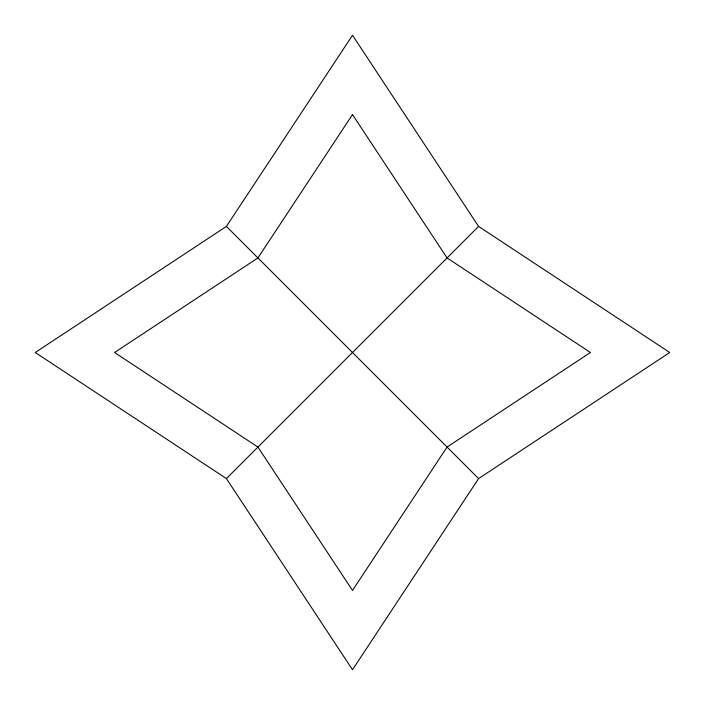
<?xml version="1.0" encoding="UTF-8"?>
<svg xmlns="http://www.w3.org/2000/svg" width="705" height="705" viewBox="0 0 705 705"><rect width="100%" height="100%" fill="white"/><g stroke="black" fill="none" stroke-linecap="round" stroke-linejoin="round"><path stroke-width="1.06" d="M226.411 226.411L352.5 35.25L478.589 226.411L669.75 352.5L478.589 478.589L352.5 669.75L226.411 478.589L35.25 352.5L226.411 226.411L478.589 478.589M226.411 478.589L478.589 226.411M352.5 114.562L257.933 257.933L114.562 352.5L257.933 447.067L352.5 590.438L447.067 447.067L590.438 352.5L447.067 257.933L352.5 114.562"/></g></svg>
